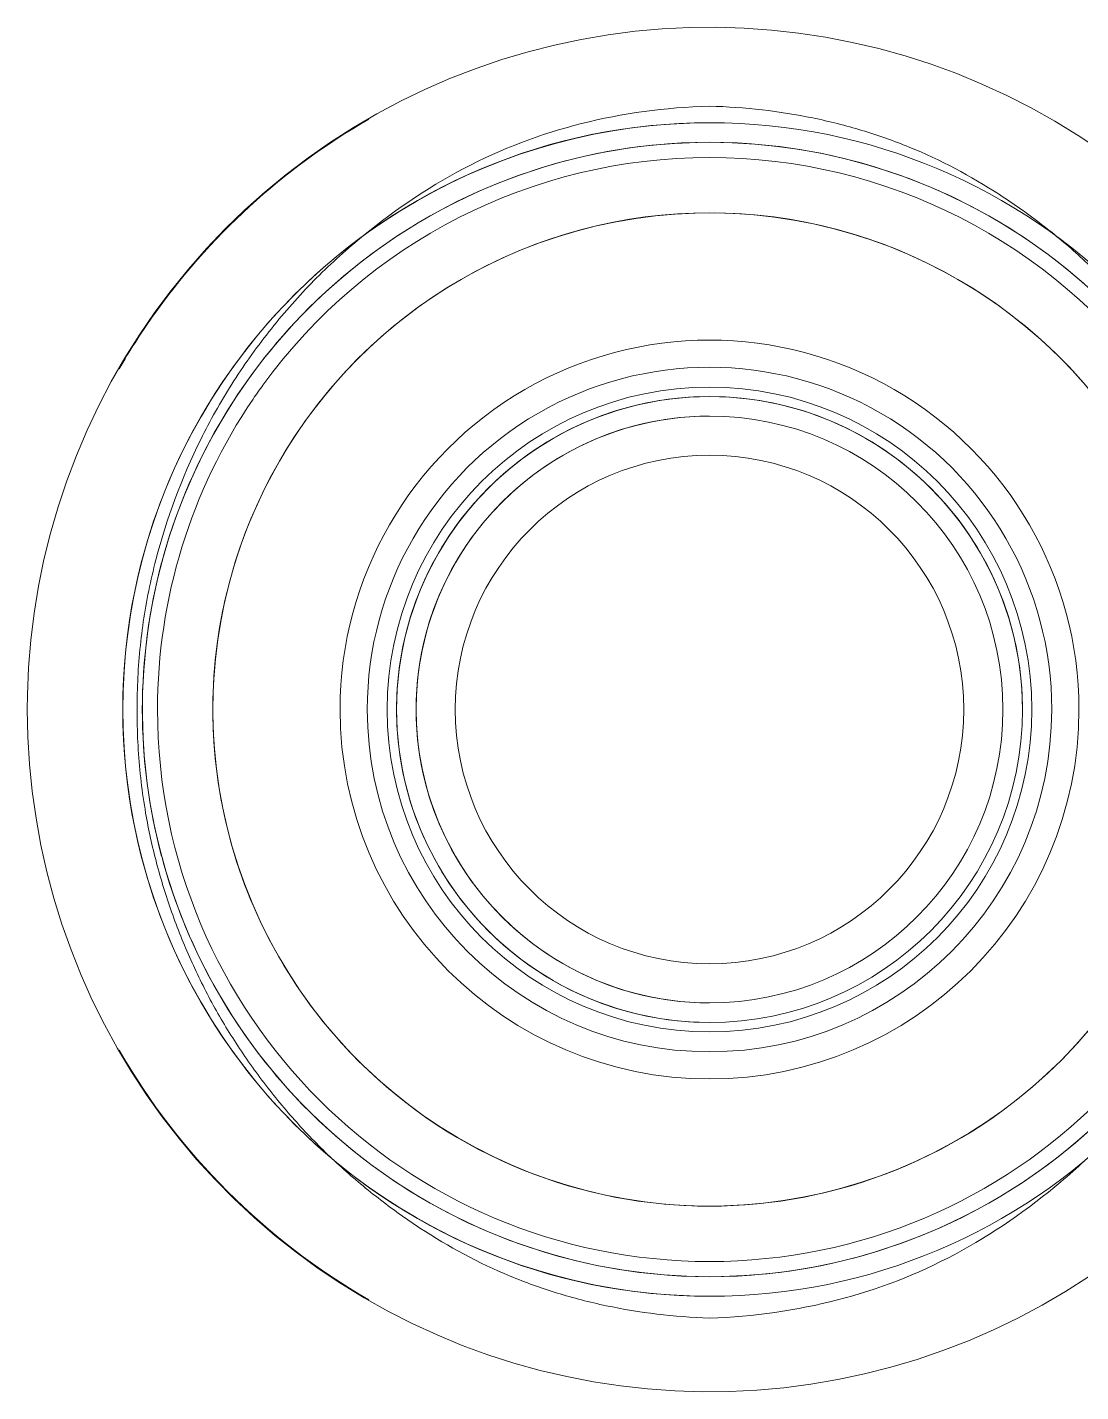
# Model space of a CAD drawing. Header units: metres. Extents: x 149 to 429, y -3 to 162.
# Drawn here: x 367.3761 to 367.43, y 83.424 to 83.4938 of the extents above; entities that cross this region are included whole.
import ezdxf

# ---------------------------------------------------------------- set-up
doc = ezdxf.new("R2010")
doc.units = ezdxf.units.M
doc.layers.add('P-SANR-FIXT', color=7, linetype='Continuous', lineweight=5)

# ---------------------------------------------------------------- blocks, each defined once
blk = doc.blocks.new('USO_ESG_Cuba lavatório retângular - Uso geral-3647402-TÉRREO 1_20 - Dependente 2')
at = {"layer": 'P-SANR-FIXT', "color": 9, "true_color": 0xc0c0c0, "flags": 128}
for points in [[(-0.02899999999994143, 0.2499999999999778), (-0.02897680309307616, 0.2511596906913804), (-0.02890724948270072, 0.2523175261251385), (-0.02879145043966728, 0.2534716540113215), (-0.02862959121776567, 0.2546202279916855), (-0.02842193075731229, 0.2557614105929719), (-0.02816880127064596, 0.2568933761663458), (-0.02787060771091656, 0.2580143138082618), (-0.02752782712430526, 0.2591224302579038), (-0.02714100788657725, 0.2602159527649641), (-0.02671076882604593, 0.2612931319269287), (-0.02623779823329533, 0.2623522444869974), (-0.02572285276050188, 0.2633915960907005), (-0.02516675621056384, 0.2644095239973281), (-0.0245703982192952, 0.2654043997396602), (-0.0239347328322785, 0.2663746317283917), (-0.02326077697859382, 0.2673186677994516), (-0.02254960884371139, 0.268234997696455), (-0.02180236614494334, 0.2691221554870379), (-0.02102024431139525, 0.2699787219080881), (-0.02020449457098184, 0.2708033266359889), (-0.01935642194935772, 0.2715946504791045), (-0.01847738318166448, 0.2723514274880716), (-0.01756878454256894, 0.2730724469811245), (-0.01663207959604788, 0.2737565554807123), (-0.01566876687011718, 0.2744026585593282), (-0.01468038745962385, 0.2750097225899768), (-0.01366852256098209, 0.2755767763996177), (-0.01263479094190261, 0.2761029128230876), (-0.01158084635262985, 0.276587290154316), (-0.01050837487972658, 0.2770291334928923), (-0.00941909224864321, 0.2774277359839049), (-0.008314741079299347, 0.27778245994842), (-0.007197088097865526, 0.2780927379033521), (-0.006067921310774545, 0.2783580734705869), (-0.004929047144011748, 0.2785780421696749), (-0.003782287553367133, 0.2787522920974214), (-0.002629477109391701, 0.2788805444914626), (-0.001472460062948812, 0.278962594175194), (-0.0003130873946178326, 0.2789983098865461), (0.0008467861468521733, 0.278987634488113), (0.002005305011078599, 0.2789305850582165), (0.003160615815007077, 0.2788272528637397), (0.004310870307992263, 0.2786778032141738), (0.005454228328007776, 0.2784824751970169), (0.006588860746143837, 0.2782415812953579), (0.007712952392739499, 0.2779555068883365), (0.008824704960783311, 0.2776247096339263), (0.009922339883463792, 0.2772497187369514), (0.01100410117893935, 0.2768311341028908), (0.0120682582599713, 0.2763696253778861), (0.01311310870211346, 0.2758659308775867), (0.01413698096782464, 0.2753208564055254), (0.01513823707957381, 0.2747352739650436), (0.01611527524138346, 0.2741101203624097), (0.01706653240049473, 0.2734463957106957), (0.01799048674839196, 0.2727451618274798), (0.01888566015536526, 0.2720075405371885), (0.01975062053479924, 0.2712347118768288), (0.02058398413455452, 0.2704279122073294), (0.02138441775079864, 0.2695884322358961), (0.02215064086040529, 0.2687176149517378), (0.02288142766970432, 0.2678168534762721), (0.02357560907597854, 0.2668875888361268), (0.02423207453692558, 0.2659313076563038), (0.02484977384780741, 0.2649495397827916), (0.02542771882157504, 0.2639438558346275), (0.025964984869404, 0.2629158646916461), (0.02646071248046265, 0.2618672109204083), (0.02691410859620046, 0.2607995721433021), (0.02732444787950299, 0.2597146563544185), (0.02769107387510958, 0.2586141991878849), (0.02801340005963066, 0.2574999611401803), (0.02829091077991707, 0.2563737247544737), (0.02852316207811819, 0.2552372917687848), (0.02870978240155764, 0.2540924802336514), (0.02885047319749592, 0.2529411216030465), (0.02894500939090867, 0.2517850578054731), (0.02899323974375602, 0.2506261382960714), (0.02900000000008004, 0.2499999999999778)], [(0.02900000000008004, 0.2499999999999778), (0.02897680309321477, 0.2488403093085752), (0.02890724948283933, 0.2476824738749558), (0.02879145043987519, 0.2465283459886341), (0.02862959121797358, 0.2453797720081315), (0.0284219307575202, 0.2442385894068451), (0.02816880127085387, 0.2431066238336098), (0.02787060771105516, 0.2419856861915552), (0.02752782712444387, 0.2408775697421905), (0.02714100788678516, 0.2397840472349915), (0.02671076882618454, 0.238706868073027), (0.02623779823343394, 0.2376477555130969), (0.02572285276064049, 0.2366084039091166), (0.02516675621077175, 0.2355904760024889), (0.02457039821950311, 0.2345956002602954), (0.0239347328324171, 0.2336253682714254), (0.02326077697873243, 0.2326813322003654), (0.02254960884385, 0.2317650023033621), (0.02180236614515125, 0.2308778445127791)], [(-0.02138441775059073, 0.2304115677639209), (-0.02215064086012808, 0.2312823850483565), (-0.02288142766956571, 0.2321831465235449), (-0.02357560907583993, 0.2331124111636902), (-0.02423207453664836, 0.2340686923435133), (-0.02484977384766881, 0.2350504602171641), (-0.02542771882136713, 0.2360561441653281), (-0.02596498486926539, 0.2370841353081709), (-0.02646071248032404, 0.2381327890794088), (-0.02691410859592324, 0.2392004278566536), (-0.02732444787936438, 0.2402853436453985), (-0.02769107387497097, 0.2413858008120708), (-0.02801340005949205, 0.2425000388597753), (-0.02829091077970916, 0.2436262752454819), (-0.02852316207791028, 0.2447627082310322), (-0.02870978240134973, 0.2459075197661656), (-0.02885047319735732, 0.2470588783967705), (-0.02894500939063146, 0.2482149421946211), (-0.02899323974361741, 0.2493738617040228), (-0.02899999999994143, 0.2499999999999778)]]:
    blk.add_lwpolyline(points, dxfattribs=at)
at = {"layer": 'P-SANR-FIXT', "color": 9, "true_color": 0xc0c0c0}
for centre, radius, start, end in [((3.519318170219776e-15, 0.2499999999999989), 0.02999999999999994, 2.798888119687895e-13, 179.9999999999999), ((3.522040309968044e-15, 0.2499999999999989), 0.03000000000000003, 359.9999999999994, 179.9999999999995), ((-1.624300819367011e-15, 0.2499999999999992), 0.02899999999999999, 74.9999999999998, 104.9999999999997), ((-1.624300819367011e-15, 0.2499999999999992), 0.02899999999999996, 134.9999999999995, 179.9999999999993), ((-1.624300819367011e-15, 0.2499999999999992), 0.02900000000000003, 1.645114490412168e-13, 45.00000000000003), ((3.483227987296985e-15, 0.2499999999999988), 0.01599999999999996, 2.417221557912273e-13, 180), ((3.290783554052066e-15, 0.2499999999999979), 0.01600000000000004, 359.9999999999994, 179.9999999999996), ((3.522040309968044e-15, 0.2499999999999989), 0.01500000000000062, 1.590277340731758e-13, 180), ((3.492332838352957e-15, 0.2499999999999988), 0.01500000000000067, 359.9999999999994, 179.9999999999996), ((3.519318170219776e-15, 0.2499999999999989), 0.02999999999999995, 180.0000000000004, 2.035554996136651e-13), ((3.522040309968044e-15, 0.2499999999999989), 0.03000000000000004, 179.9999999999999, 359.9999999999994), ((-1.624300819367011e-15, 0.2499999999999992), 0.02900000000000003, 180, 225), ((3.483227987296985e-15, 0.2499999999999988), 0.01599999999999998, 180.0000000000004, 2.544443745170813e-13), ((3.290783554052066e-15, 0.2499999999999979), 0.01600000000000002, 179.9999999999999, 359.9999999999994), ((3.522040309968044e-15, 0.2499999999999989), 0.01500000000000062, 180.0000000000005, 2.035554996136651e-13), ((3.492332838352957e-15, 0.2499999999999988), 0.01500000000000066, 179.9999999999999, 359.9999999999995), ((-1.624300819367011e-15, 0.2499999999999992), 0.02899999999999998, 314.9999999999998, 2.099166089765921e-13)]:
    blk.add_arc(centre, radius, start, end, dxfattribs=at)
at = {"layer": 'P-SANR-FIXT', "color": 254, "true_color": 0xd3d3d3}
for radius, start, end in [(0.02899999999999998, 105.0280875545713, 134.9999999999995), (0.029, 44.99999999999996, 74.97191244542859)]:
    blk.add_arc((-1.624300819367011e-15, 0.2499999999999992), radius, start, end, dxfattribs=at)
at = {"layer": 'P-SANR-FIXT', "color": 9, "true_color": 0xc0c0c0}
for points, knots in [([(-0.03112010454868079, 0.2499999999999992), (-0.03105362433145359, 0.2518216734749977), (-0.03073618522186431, 0.2544619547023428), (-0.02987031279107671, 0.2578031958480992), (-0.02872634851095996, 0.261010816721115), (-0.02705994469919541, 0.2641031935253148), (-0.02499500139612369, 0.2669775490446574), (-0.02332381856336246, 0.2689619694972465), (-0.02150034623575745, 0.2707974706975115), (-0.01949140860248565, 0.2725112651382493), (-0.01735228362940521, 0.2740592849855238), (-0.01513886746592528, 0.2754023667333632), (-0.01281738829727608, 0.2765530098906699), (-0.01036215620291133, 0.2775342624151185), (-0.007835573224902352, 0.2783137931819692), (-0.005096085679068704, 0.2789135046243175), (-0.002084009963320984, 0.2792611362428457), (0.001236327136799774, 0.2793027423860731), (0.004496081532288801, 0.2790089444062937), (0.008708659177706265, 0.2781503986796394), (0.01291429036232817, 0.2765830529810686), (0.01664165414456822, 0.2744864408592527), (0.01934096048465651, 0.2725748154332354), (0.02183353554481068, 0.2704015540488904), (0.02473796237748512, 0.2672669670230993), (0.02791795098535457, 0.2626245540027811), (0.03018213067481808, 0.2566438219822786), (0.03078083728120367, 0.2522766406624727), (0.03085075423783927, 0.2499999999999991)], [0, 0, 0, 0, 0.05555555555555555, 0.08333333333333333, 0.1111111111111111, 0.1666666666666667, 0.1944444444444444, 0.2222222222222222, 0.25, 0.2777777777777778, 0.3055555555555556, 0.3333333333333333, 0.361111111111111, 0.3888888888888888, 0.4166666666666666, 0.4444444444444444, 0.4791666666666666, 0.5138888888888888, 0.548611111111111, 0.5833333333333333, 0.6527777777777777, 0.6875, 0.7222222222222222, 0.7569444444444444, 0.7916666666666667, 0.8611111111111112, 0.9305555555555556, 1, 1, 1, 1]), ([(0.03085075423783927, 0.2499999999999991), (0.03079482067253081, 0.2481786874700203), (0.03049239331465635, 0.2455376084209121), (0.02964522503817582, 0.2421923355021443), (0.02851844879315336, 0.2389794762678769), (0.02687100963746942, 0.2358754187068653), (0.02482191645202831, 0.2329885880822913), (0.02315889186574985, 0.2309975535582513), (0.02133811039186808, 0.2291578890243602), (0.01932884936492891, 0.2274409888809829), (0.0171855237764213, 0.2258908988106139), (0.01423808308764814, 0.2241048644652549), (0.01021899331821253, 0.2223294041439883), (0.005764528273546895, 0.2211594828119656), (0.001900747137034222, 0.2207303075632127), (-0.001422129793611547, 0.2207031785195281), (-0.004680033971890765, 0.221010612242763), (-0.00888830075621562, 0.2218829547534566), (-0.01308428800454243, 0.2234632515189309), (-0.01680813638064238, 0.2255630591482528), (-0.01950364215329468, 0.2274732539592332), (-0.02199555928128536, 0.2296421087787722), (-0.02490783233653209, 0.2327692414422272), (-0.02811702721488676, 0.2373883839527936), (-0.03041345455304414, 0.243357787468538), (-0.03103700427714678, 0.2477229081562509), (-0.03112010454868079, 0.2499999999999993)], [0, 0, 0, 0, 0.05555555555555555, 0.08333333333333333, 0.1111111111111111, 0.1666666666666667, 0.1944444444444444, 0.2222222222222222, 0.25, 0.2777777777777778, 0.3055555555555556, 0.3333333333333333, 0.3888888888888888, 0.4444444444444444, 0.4791666666666666, 0.5138888888888888, 0.548611111111111, 0.5833333333333333, 0.6527777777777777, 0.6875, 0.7222222222222222, 0.7569444444444444, 0.7916666666666667, 0.8611111111111112, 0.9305555555555556, 1, 1, 1, 1])]:
    blk.add_open_spline(points, degree=3, knots=knots, dxfattribs=at)
blk = doc.blocks.new('USO_ESG_Sifão de Uso Geral - Sifão para lavatório-3647404-TÉRREO 1_20 - Dependente 2')
at = {"layer": 'P-SANR-FIXT', "color": 254, "true_color": 0xd3d3d3}
for p, q in [((0.0007531410351322848, 0.2848740824963515), (6.930349627509714e-14, 0.284882213968852)), ((0.00902121549150761, 0.2836954970646668), (0.007666538988643151, 0.2840292966619953)), ((-0.01516513033359879, 0.2703683515745321), (-0.01596751666483615, 0.2697456156009412)), ((-0.01596751666483615, 0.2697456156009412), (-0.01674435837561141, 0.2690912908545124)), ((0.01715265465747416, 0.2687253134047664), (0.01639012154779721, 0.2693962583906483)), ((-0.03198012220742694, 0.2639298469109952), (-0.03251158682403002, 0.2626398407247809)), ((-0.03251158682403002, 0.2626398407247809), (-0.03299103983712066, 0.2613296134900113)), ((-0.03299103983712066, 0.2613296134900113), (-0.03341771422415513, 0.2600012612905153)), ((-0.03341771422415513, 0.2600012612905153), (-0.03379092739711832, 0.2586569092062891)), ((-0.01715265465726625, 0.2312746865951893), (-0.0163901215476586, 0.2306037416093073))]:
    blk.add_line(p, q, dxfattribs=at)
at = {"layer": 'P-SANR-FIXT', "color": 254, "true_color": 0xd3d3d3, "flags": 128}
for points in [[(6.930349627509714e-14, 0.284882213968852), (-0.001394916511534393, 0.2848543119183043), (-0.002787601454231117, 0.2847706504037957), (-0.004175826829283506, 0.28463136326604), (-0.005557371772194711, 0.284436673334767)], [(-0.008291593875931359, 0.2838824190748885), (-0.009639896864603361, 0.2835237414350351), (-0.01097277807481714, 0.2831114329605262)], [(0.01168512833093992, 0.2828668012934432), (0.01036145997400381, 0.2833077918598439), (0.00902121549150761, 0.2836954970646668)], [(-0.01097277807481714, 0.2831114329605262), (-0.01228810518075752, 0.2826461532562582), (-0.01358377393970277, 0.2821286466711659), (-0.01485771155809544, 0.2815597411050931)], [(0.01427429622574473, 0.281827870155438), (0.01299010297513669, 0.2823732308562059), (0.01168512833093992, 0.2828668012934432)], [(0.02457140705372695, 0.2747591358245405), (0.02356165119222278, 0.2757219253647251), (0.02251420171504724, 0.2766435653115528), (0.02143073431781268, 0.2775225812374374), (0.02031298231741457, 0.2783575669045815), (0.01916273387850561, 0.2791471865138752), (0.01798182915327106, 0.279890176842632), (0.01677215733720841, 0.2805853492645081)], [(-0.01733227928508877, 0.2802714543117316), (-0.0185289506131785, 0.2795541340685461), (-0.01969597957278584, 0.278789533515403), (-0.02083149916673901, 0.2779788758501407), (-0.02193369280590287, 0.2771234579518572), (-0.02300079721549027, 0.2762246483069336), (-0.02403110525606098, 0.2752838848190433), (-0.02502296865456447, 0.2743026725089698)], [(-0.02688507848786194, 0.2722252425424864), (-0.02775234594409467, 0.2711323483306664), (-0.02857521556693118, 0.2700056468695715), (-0.02935237094061795, 0.2688469406412638), (-0.03008256878233169, 0.267658083328258), (-0.03076464093125906, 0.2664409768485795)], [(0.03045681141458572, 0.2670044549996343), (0.02975245238043845, 0.2682088008592647), (0.02900049576915517, 0.2693840165218236), (0.02820214455124006, 0.2705282218929566), (0.02735867591812312, 0.2716395864882467)], [(0.01639012154779721, 0.2693962583906483), (0.01560136774001348, 0.2700361735006293), (0.01478765507191783, 0.2706440350073026)], [(0.03362586113430389, 0.2592774088169037), (0.03322796663034478, 0.2606146636775542), (0.0327769144680733, 0.2619349373409164), (0.03227342623473033, 0.2632361176502945), (0.03171830740403329, 0.2645161229949244)], [(0.03437466833718463, 0.2440711697535073), (0.03458426224300201, 0.2454505322851052), (0.03473852870677584, 0.2468371729944796), (0.03483722093515208, 0.2482288735523944), (0.03488018104166786, 0.2496234075346875), (0.03486734029908548, 0.2510185439847483), (0.0347987192500701, 0.2524120509815388), (0.03467442767357752, 0.2538016992113571), (0.03449466440951637, 0.2551852655335024)], [(-0.0345842622427941, 0.2545494677147119), (-0.03473852870663723, 0.2531628270053374), (-0.03483722093501346, 0.2517711264475613), (-0.03488018104145995, 0.2503765924652682), (-0.03486734029887757, 0.248981456015346), (-0.03479871924986219, 0.2475879490184169), (-0.03467442767336961, 0.2461983007884599), (-0.03449466440937777, 0.2448147344664532)], [(-0.03362586113409598, 0.2407225911829133), (-0.03322796663020618, 0.2393853363222628), (-0.0327769144679347, 0.2380650626591778), (-0.03227342623452242, 0.2367638823497997)], [(0.03198012220770415, 0.2360701530889605), (0.03251158682416862, 0.2373601592750361), (0.03299103983732857, 0.2386703865098058), (0.03341771422429374, 0.2399987387094403)], [(0.02688507848806985, 0.2277747574574693), (0.02775234594423328, 0.2288676516692893), (0.02857521556706979, 0.2299943531303841), (0.02935237094082586, 0.2311530593588304), (0.0300825687824703, 0.2323419166718362), (0.03076464093139766, 0.2335590231512375)], [(-0.03045681141444711, 0.2329955450003214), (-0.02975245238023054, 0.2317911991406909), (-0.02900049576901656, 0.2306159834779934), (-0.02820214455110145, 0.2294717781068605), (-0.02735867591798451, 0.2283604135115704)]]:
    blk.add_lwpolyline(points, dxfattribs=at)
at = {"layer": 'P-SANR-FIXT', "color": 254, "true_color": 0xe0e0e0, "flags": 128}
for points in [[(0.007666538988643151, 0.2840292966619953), (0.006299597658784842, 0.2843086566438571), (0.004922578316582258, 0.2845331300939048), (0.003537683899034528, 0.2847023579026274), (0.002147129942100583, 0.2848160693413225), (0.0007531410351322848, 0.2848740824963515)], [(-0.005557371772194711, 0.284436673334767), (-0.006930026105760044, 0.2841868920719477), (-0.008291593875931359, 0.2838824190748885)], [(-0.01485771155809544, 0.2815597411050931), (-0.01610788000750672, 0.28094034668565), (-0.01733227928508877, 0.2802714543117316)], [(0.01677215733720841, 0.2805853492645081), (0.01553565364735623, 0.2812315916521609), (0.01427429622574473, 0.281827870155438)], [(0.03171830740403329, 0.2645161229949244), (0.03111244604761632, 0.2657729056394524), (0.03045681141458572, 0.2670044549996343)], [(-0.03076464093125906, 0.2664409768485795), (-0.03139749621743467, 0.2651975683133409), (-0.03198012220742694, 0.2639298469109952)], [(0.03449466440951637, 0.2551852655335024), (0.03425971704099157, 0.2565605365367916), (0.03396996143350534, 0.2579253120812453), (0.03362586113430389, 0.2592774088169037)], [(-0.03379092739711832, 0.2586569092062891), (-0.03411008229474683, 0.2572987079140207), (-0.03437466833704603, 0.2559288302463097), (-0.0345842622427941, 0.2545494677147119)], [(-0.03449466440937777, 0.2448147344664532), (-0.03425971704078366, 0.2434394634630255), (-0.03396996143329743, 0.2420746879187103), (-0.03362586113409598, 0.2407225911829133)], [(0.03341771422429374, 0.2399987387094403), (0.03379092739732623, 0.2413430907935279), (0.03411008229488544, 0.2427012920857964), (0.03437466833718463, 0.2440711697535073)], [(-0.03227342623452242, 0.2367638823497997), (-0.03171830740389469, 0.2354838770050312), (-0.03111244604747772, 0.2342270943606418), (-0.03045681141444711, 0.2329955450003214)], [(0.03076464093139766, 0.2335590231512375), (0.03139749621757328, 0.2348024316864761), (0.03198012220770415, 0.2360701530889605)]]:
    blk.add_lwpolyline(points, dxfattribs=at)
at = {"layer": 'P-SANR-FIXT', "color": 9, "true_color": 0xc0c0c0, "flags": 128}
for points in [[(6.930349627509714e-14, 0.275393915095945), (-0.001015485756968155, 0.2753736026723931), (-0.002029346953492859, 0.2753126978974538), (-0.003039961627734556, 0.2752112982053284), (-0.004045713011942825, 0.2750695658144334), (-0.005044992118239134, 0.2748877274661263), (-0.00603620031351893, 0.2746660740628031), (-0.007017751875849717, 0.27440496020301), (-0.007988076532295782, 0.2741048036130164), (-0.008945621970268986, 0.2737660844791448), (-0.009888856321366076, 0.2733893446798884), (-0.010816270611871, 0.2729751869187854), (-0.01172638117673432, 0.2725242737595759), (-0.01261773203321791, 0.2720373265673832), (-0.01348889721011619, 0.2715151243537013), (-0.01433848302895003, 0.2709585025307344), (-0.01516513033359879, 0.2703683515745321)], [(0.01478765507191783, 0.2706440350073026), (0.01395028531023727, 0.2712188704616117), (0.0130905980680609, 0.2717597602498223), (0.0122099686613521, 0.2722658390634493), (0.01130980590946347, 0.2727362972840798), (0.01039154988083264, 0.2731703822794865), (0.00945666958912625, 0.2735673996060439), (0.008506660643366195, 0.2739267141204946), (0.007543042855157183, 0.2742477509964931), (0.006567357807520057, 0.2745299966435701), (0.005581166388449674, 0.2747729995287951), (0.004586046293632717, 0.2749763708991956), (0.003583589503107396, 0.2751397854043797), (0.002575399733805534, 0.2752629816157584), (0.001563089874352954, 0.2753457624455539), (0.0005482794044844923, 0.2753879954624084), (6.930349627509714e-14, 0.275393915095945)], [(-0.02502296865456447, 0.2743026725089698), (-0.02597480064126867, 0.2732825811071409), (-0.02688507848786194, 0.2722252425424864)], [(0.02735867591812312, 0.2716395864882467), (0.0264714392397862, 0.2727163323614259), (0.02554185390554321, 0.2737567369485907), (0.02457140705372695, 0.2747591358245405)], [(-0.01674435837561141, 0.2690912908545124), (-0.01749441268485862, 0.2684064241152129), (-0.01821647966588316, 0.2676921110240539), (-0.0189094041653063, 0.2669494943291575), (-0.0195720776519438, 0.2661797620590555), (-0.02020343998938151, 0.2653841456212784), (-0.02080248113273283, 0.2645639178321959), (-0.02136824274396458, 0.2637203908814343), (-0.02189981972502901, 0.2628549142321194), (-0.0223963616662375, 0.2619688724622108), (-0.02285707420648032, 0.2610636830495631), (-0.02328122030383693, 0.2601407941041755), (-0.02366812141512146, 0.2592016820515157), (-0.0240171585811062, 0.2582478492705177), (-0.02432777341672991, 0.2572808216901365), (-0.02459946900462783, 0.2563021463480633), (-0.02483181068955764, 0.2553133889163131), (-0.02502442677469171, 0.254316131195904), (-0.02517700911513221, 0.2533119685861701), (-0.02528931361183713, 0.252302507533284), (-0.02536116060152181, 0.2512893629595135), (-0.02539243514440696, 0.2502741556800026), (-0.02538308720780369, 0.2492585098097116), (-0.02533313174636696, 0.2482440501657842), (-0.02524264867839374, 0.2472323996670028), (-0.02511178275719576, 0.2462251767383721), (-0.02494074334052675, 0.2452239927215255), (-0.02472980405494564, 0.2442304492976044), (-0.02447930235823424, 0.2432461359241384), (-0.02418963899973096, 0.2422726272922999), (-0.02386127737906554, 0.2413114808084145), (-0.02349474280461163, 0.240364234101808), (-0.02309062165380565, 0.2394324025652248), (-0.02264956043394577, 0.2385174769301761), (-0.02217226474908475, 0.2376209208824836), (-0.02165949817045221, 0.236744168720653), (-0.02111208101518841, 0.235888623061097), (-0.020530889033944, 0.2350556525945031), (-0.01991685200990978, 0.2342465898955667), (-0.01927095227142508, 0.2334627292924626), (-0.0185942231202438, 0.2327053247948093), (-0.01788774717864599, 0.2319755880878871), (-0.01715265465726625, 0.2312746865951893)], [(0.01674435837575002, 0.2309087091454432), (0.01749441268499722, 0.2315935758846041), (0.01821647966602177, 0.2323078889760403), (0.01890940416544491, 0.2330505056706596), (0.01957207765208241, 0.2338202379409002), (0.02020343998958942, 0.2346158543786773), (0.02080248113294074, 0.2354360821677597), (0.02136824274410319, 0.2362796091186599), (0.02189981972516762, 0.2371450857679749), (0.02239636166637611, 0.2380311275377448), (0.02285707420661893, 0.2389363169503926), (0.02328122030397553, 0.2398592058957802), (0.02366812141532937, 0.2407983179484399), (0.0240171585812448, 0.2417521507294379), (0.02432777341686851, 0.2427191783098191), (0.02459946900476644, 0.2436978536517538), (0.02483181068976555, 0.2446866110835039), (0.02502442677483032, 0.245683868803913), (0.02517700911534012, 0.246688031413647), (0.02528931361204504, 0.2476974924668102), (0.02536116060172972, 0.2487106370405807), (0.02539243514454556, 0.2497258443200917), (0.0253830872079423, 0.2507414901901055), (0.02533313174657487, 0.2517559498340328), (0.02524264867853235, 0.2527676003329529), (0.02511178275733437, 0.2537748232615835), (0.02494074334073466, 0.2547760072782916), (0.02472980405508424, 0.2557695507022127), (0.02447930235844215, 0.2567538640758172), (0.02418963899993887, 0.2577273727075172), (0.02386127737920415, 0.2586885191914025), (0.02349474280488885, 0.2596357658980091), (0.02309062165394426, 0.2605675974347308), (0.02264956043415368, 0.2614825230699182), (0.02217226474929266, 0.2623790791174721), (0.02165949817059082, 0.2632558312793026), (0.02111208101532702, 0.2641113769387201), (0.02053088903408261, 0.2649443474054526), (0.019916852010187, 0.2657534101042504), (0.019270952271633, 0.266537270707493), (0.01859422312045172, 0.2672946752052849), (0.01788774717878459, 0.2680244119120685), (0.01715265465747416, 0.2687253134047664)]]:
    blk.add_lwpolyline(points, dxfattribs=at)
at = {"layer": 'P-SANR-FIXT', "color": 254, "true_color": 0xd3d3d3}
for radius, start, end in [(0.03484968565129577, 119.9999999999999, 149.9999999999999), (0.03484968565129572, 54.8863803078615, 59.99999999999958), (0.0282234952562312, 53.99999999999959, 55.78307144318138), (0.02539391509603851, 120, 135), (0.02539391509603856, 224.9999999999996, 239.9999999999995)]:
    blk.add_arc((0, 0.2500000000000007), radius, start, end, dxfattribs=at)
at = {"layer": 'P-SANR-FIXT', "color": 9, "true_color": 0xc0c0c0}
for centre, radius, start, end in [((0, 0.2500000000000007), 0.03484968565129572, 29.99999999999957, 54.88638030786154), ((0, 0.2500000000000007), 0.0282234952562312, 89.99999999999993, 269.9999999999994), ((0, 0.2500000000000007), 0.0282234952562312, 55.78307144318141, 89.99999999999959), ((0, 0.2500000000000007), 0.02539391509603852, 90.00000000000001, 120), ((0, 0.2500000000000007), 0.0253939150960387, 269.9999999999998, 90.00000000000006), ((0, 0.2500000000000007), 0.02822349525623124, 305.9999999999994, 53.99999999999974), ((0, 0.2500000000000007), 0.01888887034603918, 90.0000000000002, 269.9999999999996), ((0, 0.2500000000000007), 0.01888887034603918, 90.0000000000002, 269.9999999999996), ((0, 0.2500000000000007), 0.01888887034603921, 270.0000000000001, 90.00000000000026), ((0, 0.2500000000000007), 0.01888887034603921, 270.0000000000001, 90.00000000000026), ((0, 0.2500000000000007), 0.02539391509603856, 134.9999999999999, 224.9999999999995), ((0, 0.2500000000000025), 0.01750000469312064, 90.0000000000002, 269.9999999999996), ((0, 0.2500000000000025), 0.0175000046931207, 270.0000000000001, 90.00000000000027), ((0, 0.2500000000000025), 0.01647931792355412, 90.00000000000018, 269.9999999999996), ((0, 0.2500000000000007), 0.01647931792355325, 89.9999999999999, 269.9999999999992), ((0, 0.2500000000000007), 0.01599999999999951, 90.0000000000002, 269.9999999999996), ((0, 0.2500000000000007), 0.01599999999999951, 90.0000000000002, 269.9999999999996), ((0, 0.2500000000000025), 0.01647931792355236, 270.0000000000008, 90.00000000000067), ((0, 0.2500000000000007), 0.01647931792355323, 269.9999999999993, 89.99999999999926), ((0, 0.2500000000000007), 0.01599999999999951, 270, 90.0000000000002), ((0, 0.2500000000000007), 0.01599999999999951, 270, 90.0000000000002), ((0, 0.2500000000000007), 0.013, 90.00000000000072, 269.9999999999998), ((0, 0.2500000000000007), 0.013, 90.00000000000072, 269.9999999999998), ((0, 0.2500000000000007), 0.01300000000000002, 269.9999999999999, 89.9999999999997), ((0, 0.2500000000000007), 0.01300000000000001, 269.9999999999998, 89.999999999999)]:
    blk.add_arc(centre, radius, start, end, dxfattribs=at)

msp = doc.modelspace()

# ---------------------------------------------------------------- block references
at = {"layer": 'P-SANR-FIXT', "color": 9, "true_color": 0xc0c0c0, "rotation": 89.99999999999818}
for name in ['USO_ESG_Cuba lavatório retângular - Uso geral-3647402-TÉRREO 1_20 - Dependente 2', 'USO_ESG_Sifão de Uso Geral - Sifão para lavatório-3647404-TÉRREO 1_20 - Dependente 2']:
    msp.add_blockref(name, (367.66100392296, 83.45890508121633), dxfattribs=at)

doc.saveas('drawing.dxf')
